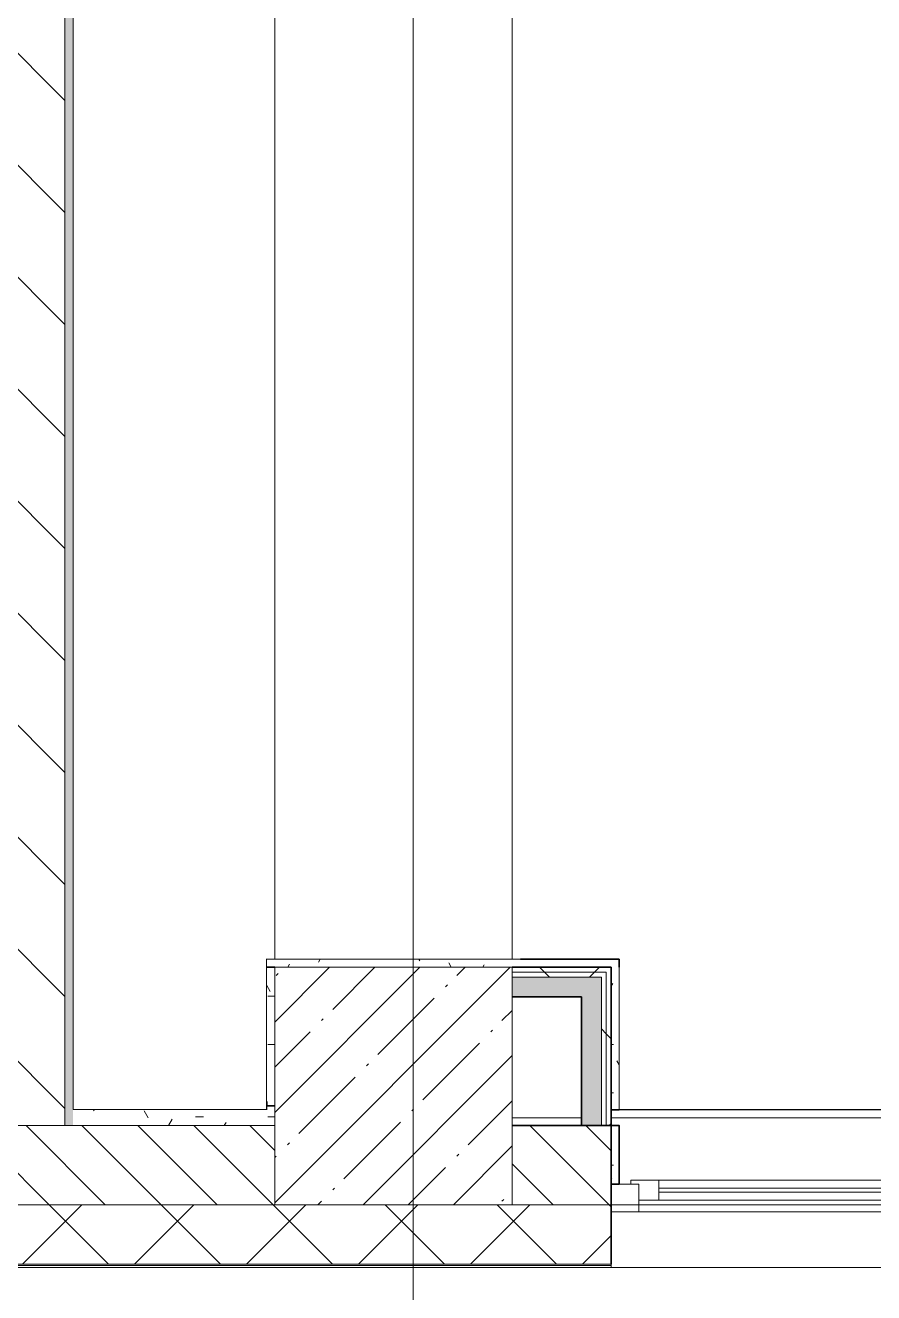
# Model space of a CAD drawing. Header units: millimetres. Extents: x 3914 to 443608, y -156176 to 78197.
# Drawn here: x 199894 to 202037, y -146299 to -143099 of the extents above; entities that cross this region are included whole.
import ezdxf

# ---------------------------------------------------------------- set-up
doc = ezdxf.new("R2010")
doc.units = ezdxf.units.MM
for name, color, linetype, lineweight in [('A-FLOR', 7, 'Continuous', 9), ('A-GLAZ', 7, 'Continuous', 9), ('A-GLAZ-1', 7, 'Continuous', 5), ('A-WALL', 7, 'Continuous', 5), ('A-WALL-1', 7, 'Continuous', 35), ('I-WALL', 7, 'Continuous', 5), ('S-COLS', 7, 'Continuous', 9), ('S-COLS-1', 7, 'Continuous', 5), ('Оси', 7, 'Continuous', 9)]:
    doc.layers.add(name, color=color, linetype=linetype, lineweight=lineweight)
doc.layers.add('A-WALL-FNSH-1', color=9, linetype='Continuous', lineweight=5, true_color=0x808080)
pattern_1 = [(135, (174964.42, -145977.62), (-70.71068, -70.71068), [])]
pattern_2 = [(0, (174964.42, -145977.62), (243.84, 60.96), [20.117, -162.763, 20.117, -162.763, -975.36]), (0, (174964.42, -145977.62), (243.84, 60.96), [-365.76, 20.117, -345.643, 20.117, -162.763, -426.72]), (0, (174964.42, -145977.62), (243.84, 60.96), [-914.4, 20.117, -101.803, 20.117, -284.683]), (120, (175055.86, -145947.14), (-174.71291, 180.69163), [20.117, -162.763, 20.117, -162.763, -975.36]), (120, (175055.86, -145947.14), (-174.71291, 180.69163), [-365.76, 20.117, -345.643, 20.117, -162.763, -426.72]), (120, (175055.86, -145947.14), (-174.71291, 180.69163), [-914.4, 20.117, -101.803, 20.117, -284.683]), (240, (175086.34, -145825.22), (-69.12709, -241.65163), [20.117, -162.763, 20.117, -162.763, -975.36]), (240, (175086.34, -145825.22), (-69.12709, -241.65163), [-365.76, 20.117, -345.643, 20.117, -162.763, -426.72]), (240, (175086.34, -145825.22), (-69.12709, -241.65163), [-914.4, 20.117, -101.803, 20.117, -284.683])]
pattern_3 = [(45, (174964.42, -145977.62), (-212.132, 212.132), []), (135, (174964.42, -145977.62), (-212.132, -212.132), [])]

# ---------------------------------------------------------------- blocks, each defined once
blk = doc.blocks.new('BSC_Колонна _Прямоугольная - 600х600-V283-Объем проектирования 2 этажа')
at = {"layer": 'S-COLS-1'}
h = blk.add_hatch(dxfattribs=at)
h.set_pattern_fill('FP_9', color=256, style=0, pattern_type=2)
h.set_pattern_definition([(45, (-25860, -200), (-114.0493, 114.0493), []), (45, (-25745.95, -200), (-114.0493, 114.0493), [201.613, -40.323, 6.706, -33.617])])
h.paths.add_polyline_path([(270.5, -300), (300, -300), (300, 300), (-300, 300), (-300, -300)])
for p, q in [((300, 300), (-300, 300)), ((-300, 300), (-300, -300)), ((300, -300), (300, 300)), ((-300, -300), (300, -300))]:
    blk.add_line(p, q, dxfattribs=at)
blk = doc.blocks.new('120_Окно_СКБ_2Ст - 120_Окно_СКБ_2Ст 2800х2500 4-24273432-Объем проектирования 2 этажа')
at = {"layer": 'A-GLAZ'}
for p, q in [((-1400, -127), (-1400, -57)), ((-1400, -57), (-1330, -57)), ((-1330, -57), (-1330, -127)), ((-570, -127), (-570, -57)), ((-570, -57), (-500, -57)), ((-500, -57), (-500, -127)), ((1330, -127), (1330, -57)), ((1330, -57), (1400, -57)), ((1400, -57), (1400, -127)), ((-570, -87), (-1330, -87)), ((-1330, -87), (-1330, -127)), ((-1280, -137), (-1280, -87)), ((-620, -137), (-620, -87)), ((-570, -127), (-570, -87)), ((1330, -87), (-500, -87)), ((-500, -87), (-500, -127)), ((-450, -137), (-450, -87)), ((1280, -137), (1280, -87)), ((1330, -127), (1330, -87)), ((-1330, -127), (-1400, -127)), ((-1330, -127), (-1350, -127)), ((-1350, -127), (-1350, -137)), ((-500, -127), (-570, -127)), ((-550, -127), (-570, -127)), ((-550, -137), (-550, -127)), ((-500, -127), (-520, -127)), ((-520, -127), (-520, -137)), ((1400, -127), (1330, -127)), ((1350, -127), (1330, -127)), ((1350, -137), (1350, -127)), ((-1350, -137), (-550, -137)), ((-550, -137), (-1350, -137)), ((-520, -137), (1350, -137)), ((1350, -137), (-520, -137))]:
    blk.add_line(p, q, dxfattribs=at)
at = {"layer": 'A-GLAZ-1'}
for p, q in [((1400, -57), (-1400, -57)), ((-1400, -127), (-1350, -127)), ((-1280, -107), (-620, -107)), ((-620, -117), (-1280, -117)), ((-550, -127), (-520, -127)), ((-450, -107), (1280, -107)), ((1280, -117), (-450, -117)), ((1350, -127), (1380, -127))]:
    blk.add_line(p, q, dxfattribs=at)

msp = doc.modelspace()

# ---------------------------------------------------------------- hatches: boundary and pattern name
at = {"layer": 'A-WALL'}
h = msp.add_hatch(dxfattribs=at)
h.set_pattern_fill('FP_2', color=256, style=0, pattern_type=2)
h.set_pattern_definition(pattern_1)
h.paths.add_polyline_path([(199774.4, -146077.6), (200524.4, -146077.6), (200524.4, -145877.6), (199774.4, -145877.6), (199774.4, -145937.8)])
h.paths.add_polyline_path([(197481.3, -146077.6), (197674.4, -146077.6), (197674.4, -145877.6), (197474.4, -145877.6), (197474.4, -146077.6)])
h = msp.add_hatch(dxfattribs=at)
h.set_pattern_fill('FP_2', color=256, style=0, pattern_type=2)
h.set_pattern_definition(pattern_1)
h.paths.add_polyline_path([(201374.2, -146077.6), (201374.2, -145877.6), (201124.4, -145877.6), (201124.4, -146077.6)])
h = msp.add_hatch(dxfattribs=at)
h.set_pattern_fill('FP_24', color=256, style=0, pattern_type=2)
h.set_pattern_definition([(45, (174964.42, -145977.62), (-141.42136, 141.42136), []), (135, (174964.42, -145977.62), (-141.42136, -141.42136), [])])
h.paths.add_polyline_path([(250444.4, -146227.6), (250664.4, -146227.6), (250664.4, -146077.6), (246524.4, -146077.6), (246524.4, -146227.6), (250240.9, -146227.6)])
h.paths.add_polyline_path([(242290.8, -146227.6), (245624.4, -146227.6), (245624.4, -146077.6), (242024.4, -146077.6), (242024.4, -146227.6)])
h.paths.add_polyline_path([(240374.4, -146227.6), (241124.4, -146227.6), (241124.4, -146077.6), (240124.4, -146077.6), (240124.4, -146227.6)])
h.paths.add_polyline_path([(236374.4, -146227.6), (237024.4, -146227.6), (237024.4, -146077.6), (235874.4, -146077.6), (235874.4, -146227.6)])
h.paths.add_polyline_path([(233774.4, -146227.6), (233774.4, -146077.6), (233024.4, -146077.6), (233024.4, -146227.6), (233618, -146227.6)])
h.paths.add_polyline_path([(231374.4, -146227.6), (232124.4, -146227.6), (232124.4, -146077.6), (231374.4, -146077.6), (231374.4, -146095.6)])
h.paths.add_polyline_path([(226874.4, -146227.6), (228274.4, -146227.6), (228274.4, -146077.6), (226874.4, -146077.6)])
h.paths.add_polyline_path([(222777, -146227.6), (223774.4, -146227.6), (223774.4, -146077.6), (222374.4, -146077.6), (222374.4, -146227.6)])
h.paths.add_polyline_path([(217874.4, -146227.6), (219000.8, -146227.6), (219000.8, -146077.6), (217624.4, -146077.6), (217624.4, -146227.6), (217717.8, -146227.6)])
h.paths.add_polyline_path([(220274.4, -146227.6), (220274.4, -146077.6), (219900.8, -146077.6), (219900.8, -146227.6)])
h.paths.add_polyline_path([(213454.4, -146227.6), (214524.4, -146227.6), (214524.4, -146077.6), (212954.4, -146077.6), (212954.4, -146227.6), (213381.4, -146227.6)])
h.paths.add_polyline_path([(207974.4, -146227.6), (208834.4, -146227.6), (208834.4, -146077.6), (207974.4, -146077.6), (207974.4, -146095.6)])
h.paths.add_polyline_path([(209767.8, -146227.6), (210854.4, -146227.6), (210854.4, -146077.6), (209734.4, -146077.6), (209734.4, -146227.6)])
h.paths.add_polyline_path([(204708.6, -146227.6), (205874.4, -146227.6), (205874.4, -146077.6), (204174.2, -146077.6), (204174.2, -146227.6)])
h.paths.add_polyline_path([(197481.3, -146227.6), (197674.4, -146227.6), (197674.4, -146077.6), (196574.4, -146077.6), (196574.4, -146227.6), (197474.4, -146227.6)])
h.paths.add_polyline_path([(201094.9, -146227.6), (201374.2, -146227.6), (201374.2, -146077.6), (199774.4, -146077.6), (199774.4, -146227.6), (200524.4, -146227.6)])
h.paths.add_polyline_path([(191624.4, -146227.6), (192224.4, -146227.6), (192224.4, -146077.6), (191074.4, -146077.6), (191074.4, -146227.6)])
h.paths.add_polyline_path([(193774.4, -146227.6), (193774.4, -146077.6), (193124.4, -146077.6), (193124.4, -146227.6), (193144.9, -146227.6)])
h.paths.add_polyline_path([(187124.4, -146227.6), (187974.4, -146227.6), (187974.4, -146077.6), (186624.4, -146077.6), (186624.4, -146227.6), (186640.3, -146227.6)])
h.paths.add_polyline_path([(181581.1, -146227.6), (183524.4, -146227.6), (183524.4, -146077.6), (179594.4, -146077.6), (179594.4, -146227.6), (180858.4, -146227.6)])
h.paths.add_polyline_path([(174854.4, -146227.6), (178694.4, -146227.6), (178694.4, -146077.6), (174704.4, -146077.6), (174704.4, -146227.6)])
at = {"layer": 'I-WALL'}
h = msp.add_hatch(dxfattribs=at)
h.set_pattern_fill('FP_23', color=256, style=0, pattern_type=2)
h.set_pattern_definition([(135, (174964.42, -145977.62), (-141.4214, -141.4214), [])])
h.paths.add_polyline_path([(199994.4, -145877.6), (199994.4, -138277.6), (199794.4, -138277.6), (199794.4, -145877.6)])
h = msp.add_hatch(dxfattribs=at)
h.set_pattern_fill('FP_191', color=256, style=0, pattern_type=2)
h.set_pattern_definition(pattern_2)
h.paths.add_polyline_path([(200014.4, -145877.6), (200014.4, -138897.6), (199994.4, -138897.6), (199994.4, -145877.6)])
h = msp.add_hatch(dxfattribs=at)
h.set_pattern_fill('FP_191', color=256, style=0, pattern_type=2)
h.set_pattern_definition(pattern_2)
h.paths.add_polyline_path([(200524.4, -145837.6), (200522.8, -145457.6), (200504.4, -145457.6), (200504.4, -145836.6)])
h = msp.add_hatch(dxfattribs=at)
h.set_pattern_fill('FP_191', color=256, style=0, pattern_type=2)
h.set_pattern_definition(pattern_2)
h.paths.add_polyline_path([(201094.9, -145477.6), (201394.4, -145477.6), (201393.6, -145457.6), (200524.4, -145457.6), (200524.4, -145477.6)])
h = msp.add_hatch(dxfattribs=at)
h.set_pattern_fill('FP_192', color=256, style=0, pattern_type=2)
h.set_pattern_definition(pattern_3)
h.paths.add_polyline_path([(201361.9, -145490.1), (201361.5, -145477.6), (201124.4, -145477.6), (201124.4, -145490.1), (201349.4, -145490.1)])
h = msp.add_hatch(dxfattribs=at)
h.set_pattern_fill('FP_192', color=256, style=0, pattern_type=2)
h.set_pattern_definition(pattern_3)
h.paths.add_polyline_path([(201374.2, -145877.6), (201374.4, -145877.6), (201374.4, -145477.6), (201361.9, -145477.6), (201361.9, -145877.6)])
h = msp.add_hatch(dxfattribs=at)
h.set_pattern_fill('FP_191', color=256, style=0, pattern_type=2)
h.set_pattern_definition(pattern_2)
h.paths.add_polyline_path([(201394.4, -145837.6), (201394.4, -145477.6), (201374.4, -145477.6), (201374.4, -145837.6)])
h = msp.add_hatch(dxfattribs=at)
h.set_pattern_fill('FP_192', color=256, style=0, pattern_type=2)
h.set_pattern_definition(pattern_3)
h.paths.add_polyline_path([(201299.4, -145502.6), (201349.4, -145502.6), (201349, -145490.1), (201124.4, -145490.1), (201124.4, -145502.6)])
for points in [[(201299.4, -145552.6), (201299.4, -145502.6), (201124.4, -145502.6), (201124.4, -145552.6)], [(201349.4, -145877.6), (201349.4, -145502.6), (201299.4, -145502.6), (201299.4, -145877.6)]]:
    msp.add_hatch(color=256, dxfattribs=at).paths.add_polyline_path(points)
h = msp.add_hatch(dxfattribs=at)
h.set_pattern_fill('FP_192', color=256, style=0, pattern_type=2)
h.set_pattern_definition(pattern_3)
h.paths.add_polyline_path([(201361.9, -145877.6), (201361.9, -145490.1), (201349.4, -145490.1), (201349.4, -145877.6)])
h = msp.add_hatch(dxfattribs=at)
h.set_pattern_fill('FP_191', color=256, style=0, pattern_type=2)
h.set_pattern_definition(pattern_2)
h.paths.add_polyline_path([(200524.4, -145877.6), (200524.4, -145837.6), (200014.4, -145837.6), (200014.4, -145877.6), (200372.2, -145877.6)])
h = msp.add_hatch(dxfattribs=at)
h.set_pattern_fill('FP_191', color=256, style=0, pattern_type=2)
h.set_pattern_definition(pattern_2)
h.paths.add_polyline_path([(201374.2, -146025.6), (201394.2, -146025.6), (201394.2, -145877.6), (201374.2, -145877.6), (201374.2, -145954.8)])

# ---------------------------------------------------------------- linework, layer by layer
at = {"layer": 'A-FLOR'}
for p, q in [((200524.4, -145456.7), (200524.4, -138904.7)), ((200524.4, -145457.6), (200524.4, -138905.6)), ((201124.4, -138904.7), (201124.4, -145456.7)), ((201124.4, -138905.6), (201124.4, -145457.6)), ((201394.4, -145836.7), (201394.4, -145476.7)), ((201394.4, -145837.6), (201394.4, -145477.6))]:
    msp.add_line(p, q, dxfattribs=at)
at = {"layer": 'A-WALL'}
for p, q in [((199994.4, -138277.6), (199994.4, -145877.6)), ((201361.9, -145490.1), (201124.4, -145490.1)), ((201349.4, -145502.6), (201124.4, -145502.6)), ((201349.4, -145877.6), (201349.4, -145502.6)), ((201361.9, -145877.6), (201361.9, -145490.1)), ((200504.4, -145837.6), (200504.4, -145827.6)), ((199754.4, -145877.6), (200524.4, -145877.6)), ((199774.4, -146077.6), (200524.4, -146077.6)), ((201124.4, -146077.6), (201374.2, -146077.6)), ((199774.4, -146227.6), (201374.2, -146227.6)), ((199774.4, -146230.6), (201374.2, -146230.6)), ((204174.2, -146235.6), (201374.2, -146235.6))]:
    msp.add_line(p, q, dxfattribs=at)
at = {"layer": 'A-WALL-1'}
for p, q in [((200524.4, -145477.6), (200504.4, -145477.6)), ((201124.4, -145477.6), (201374.4, -145477.6)), ((201394.4, -145457.6), (201144.9, -145457.6)), ((201374.4, -145877.6), (201374.4, -145477.6)), ((201394.4, -145477.6), (201394.4, -145457.6)), ((201124.4, -145552.6), (201299.4, -145552.6)), ((201299.4, -145552.6), (201299.4, -145877.6)), ((200504.4, -145817.1), (200504.4, -145827.6)), ((200504.4, -145827.6), (200524.4, -145827.6)), ((201374.4, -145837.6), (201394.4, -145837.6)), ((201394.2, -145877.6), (201124.4, -145877.6)), ((201374.2, -145877.6), (201374.2, -146227.6)), ((201394.2, -146025.6), (201394.2, -145877.6)), ((201374.2, -146025.6), (201394.2, -146025.6))]:
    msp.add_line(p, q, dxfattribs=at)
at = {"layer": 'A-WALL-FNSH-1'}
for p, q in [((200015.4, -145836.6), (200015.4, -139797.6)), ((200503.4, -145456.6), (200503.4, -145836.6)), ((200503.4, -145457.6), (201144.9, -145457.6)), ((201144.9, -145457.6), (201144.9, -145456.6)), ((200503.4, -145817.1), (200504.4, -145817.1)), ((201394.4, -145827.6), (201395.4, -145827.6)), ((200503.4, -145836.6), (200015.4, -145836.6)), ((201395.2, -145877.6), (201394.2, -145877.6)), ((201395.2, -146025.6), (201395.2, -145877.6)), ((201394.2, -146025.6), (201395.2, -146025.6)), ((199774.4, -146235.6), (201374.2, -146235.6)), ((201374.2, -146235.6), (201374.2, -146227.6))]:
    msp.add_line(p, q, dxfattribs=at)
at = {"layer": 'I-WALL'}
for p, q in [((201124.4, -145857.6), (201299.4, -145857.6)), ((201374.4, -145857.6), (204174.2, -145857.6)), ((201394.4, -145836.6), (204153.2, -145836.6)), ((204154.2, -145837.6), (201394.4, -145837.6)), ((204174.2, -146077.6), (201374.2, -146077.6))]:
    msp.add_line(p, q, dxfattribs=at)
at = {"layer": 'Оси'}
msp.add_lwpolyline([(200874.4, -147883.9), (200874.4, -142883.9), (200874.4, -123579.5), (200874.4, -118579.5)], dxfattribs=at)

# ---------------------------------------------------------------- block references
at = {"layer": 'A-GLAZ', "color": 3, "rotation": 180}
msp.add_blockref('120_Окно_СКБ_2Ст - 120_Окно_СКБ_2Ст 2800х2500 4-24273432-Объем проектирования 2 этажа', (202774.2, -146152.6), dxfattribs=at)
at = {"layer": 'S-COLS'}
msp.add_blockref('BSC_Колонна _Прямоугольная - 600х600-V283-Объем проектирования 2 этажа', (200824.4, -145777.6), dxfattribs=at)

doc.saveas('drawing.dxf')
